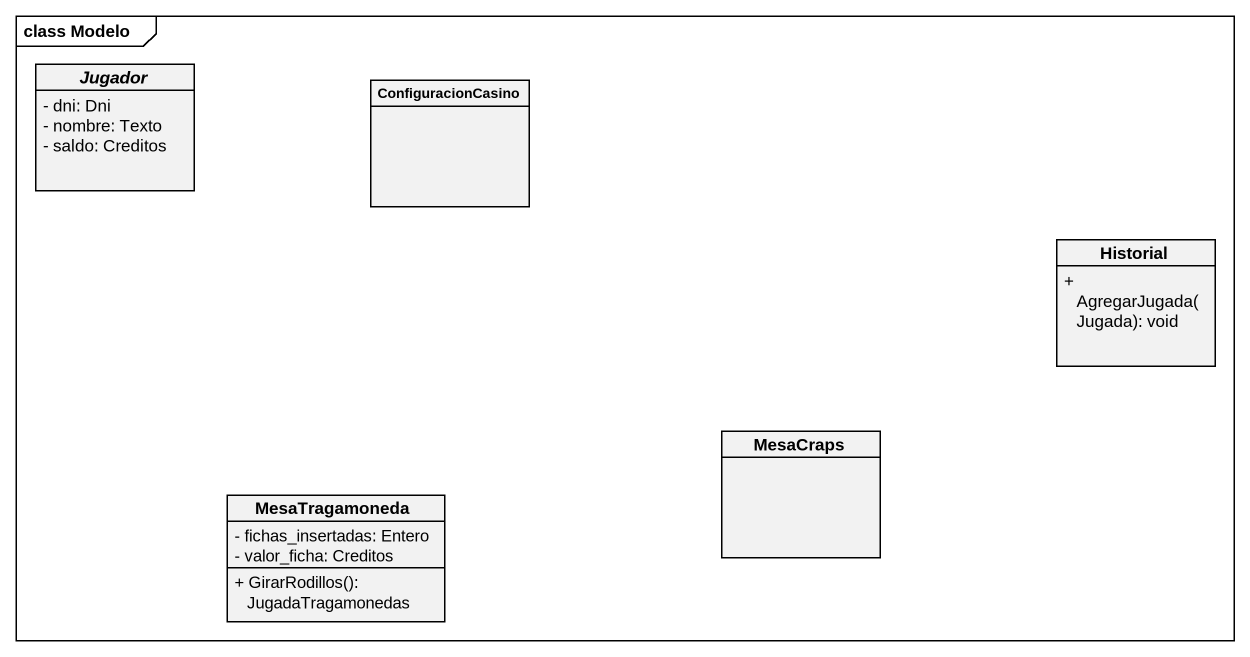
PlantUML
@startuml
mainframe class Modelo
hide circle
hide empty members
skinparam classAttributeIconSize 0
abstract class Jugador {
  - dni: Dni
  - nombre: Texto
  - saldo: Creditos
}
class ConfiguracionCasino
class Historial {
  + AgregarJugada(Jugada): void
}
class MesaCraps
class MesaTragamoneda {
  - fichas_insertadas: Entero
  - valor_ficha: Creditos
  + GirarRodillos(): JugadaTragamonedas
}
@enduml
